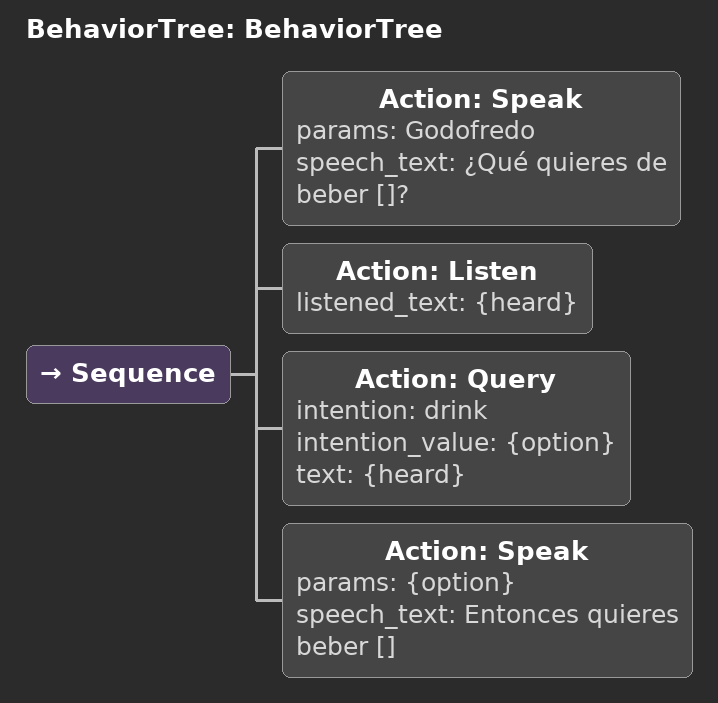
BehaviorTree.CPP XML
<?xml version="1.0"?>
<root main_tree_to_execute="BehaviorTree">
    <BehaviorTree ID="BehaviorTree">
        <Sequence>
            <Action ID="Speak" params="Godofredo" speech_text="¿Qué quieres de beber []?"/>
            <Action ID="Listen" listened_text="{heard}"/>
            <Action ID="Query" intention="drink" intention_value="{option}" text="{heard}"/>
            <Action ID="Speak" params="{option}" speech_text="Entonces quieres beber []"/>
        </Sequence>
    </BehaviorTree>
</root>
